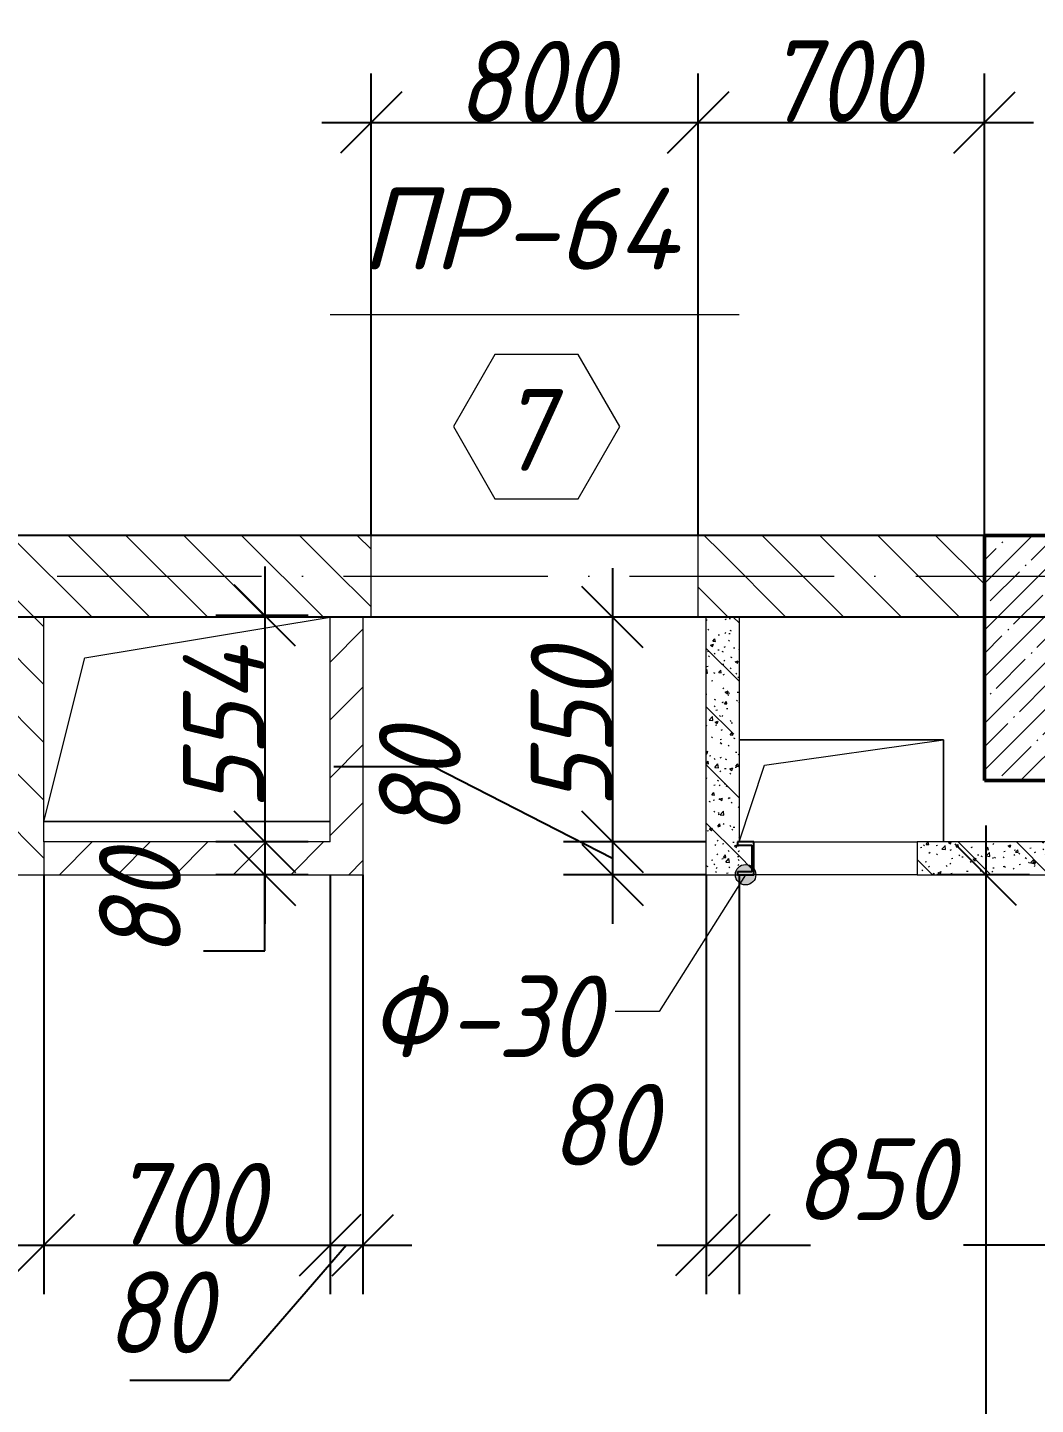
# Model space of a CAD drawing. Header units: millimetres. Extents: x -269418 to 201924, y -5890 to 98643.
# Drawn here: x 9820 to 12285, y 5774 to 9142 of the extents above; entities that cross this region are included whole.
import ezdxf

# ---------------------------------------------------------------- set-up
doc = ezdxf.new("R2010")
doc.units = ezdxf.units.MM
doc.linetypes.add('50_200_ШТРИХ_1Т_ш5_п1_п1_', pattern=[700, 500, -100, 0, -100])
for name, color, linetype, lineweight in [('A-ANNO-DIMS', 7, 'Continuous', 9), ('A-FLOR', 7, 'Continuous', 9), ('A-GENM', 7, 'Continuous', 9), ('A-GENM-1', 7, 'Continuous', 25), ('A-GENM-IDEN', 7, 'Continuous', 9), ('A-GLAZ-IDEN', 7, 'Continuous', 9), ('I-WALL', 7, 'Continuous', 5), ('S-COLS', 7, 'Continuous', 9), ('S-COLS-1', 7, 'Continuous', 5), ('S-COLS-2', 7, 'Continuous', 50), ('Оси-1', 7, '50_200_ШТРИХ_1Т_ш5_п1_п1_', 9)]:
    doc.layers.add(name, color=color, linetype=linetype, lineweight=lineweight)
for name, color, linetype, lineweight, true_color in [('A-WALL-4', 7, 'Continuous', 5, 0x008000), ('A-WALL-9', 7, 'Continuous', 5, 0x0070df), ('A-WALL-FNSH-2', 7, 'Continuous', 13, 0xce0000), ('A-WALL-FNSH-3', 7, 'Continuous', 13, 0x008000), ('A-WALL-FNSH-4', 7, 'Continuous', 13, 0x0070df), ('A-WALL-PATT-1', 7, 'Continuous', 5, 0xce0000), ('A-WALL-PATT-3', 7, 'Continuous', 5, 0x008000), ('A-WALL-PATT-4', 7, 'Continuous', 5, 0x0070df)]:
    doc.layers.add(name, color=color, linetype=linetype, lineweight=lineweight, true_color=true_color)
doc.styles.add('ISOCPEUR_I_2', font='isocpeui.ttf', dxfattribs={"width": 0.9, "height": 200})
doc.styles.add('ISOCPEUR_I_4', font='isocpeui.ttf', dxfattribs={"height": 200})
doc.dimstyles.new('ISO-2_0_0_9К_СРЕДНИЙ', dxfattribs={"dimscale": 304.8, "dimtxt": 199.196235, "dimasz": 0.492126, "dimexe": 0.393701, "dimexo": 0, "dimgap": 0, "dimtad": 1, "dimdec": 0, "dimzin": 0, "dimdsep": 46, "dimtxsty": 'ISOCPEUR_I_2', "dimblk1": 'OBLIQUE', "dimblk2": 'OBLIQUE', "dimsah": 1, "dimcen": 0.09, "dimdle": 0.393701, "dimazin": 0, "dimtfac": 1, "dimtdec": 4, "dimtix": 1, "dimtmove": 2, "dimatfit": 3, "dimfxl": 1, "dimtvp": 1, "dimtolj": 1, "dimtzin": 0, "dimarcsym": 2})
doc.dimstyles.new('ISO-2_0_0_9К_СРЕДНИЙ_1', dxfattribs={"dimscale": 304.8, "dimtxt": 199.196235, "dimasz": 0.492126, "dimexe": 0.393701, "dimexo": 0, "dimgap": 0, "dimtad": 1, "dimdec": 0, "dimzin": 0, "dimdsep": 46, "dimtxsty": 'ISOCPEUR_I_2', "dimblk1": 'OBLIQUE', "dimblk2": 'OBLIQUE', "dimsah": 1, "dimcen": 0.09, "dimdle": 0.393701, "dimazin": 0, "dimtfac": 1, "dimtdec": 4, "dimtix": 1, "dimtmove": 1, "dimatfit": 3, "dimfxl": 1, "dimtvp": 1, "dimtolj": 1, "dimtzin": 0, "dimarcsym": 2})
doc.dimstyles.new('ISO-2_0_0_9К_СРЕДНИЙ_2', dxfattribs={"dimscale": 304.8, "dimtxt": 199.196235, "dimasz": 0.492126, "dimexe": 0.393701, "dimexo": 0, "dimgap": 0, "dimtad": 1, "dimdec": 0, "dimzin": 0, "dimdsep": 46, "dimtxsty": 'ISOCPEUR_I_2', "dimblk1": 'OBLIQUE', "dimblk2": 'OBLIQUE', "dimsah": 1, "dimcen": 0.09, "dimdle": 0.393701, "dimazin": 0, "dimtfac": 1, "dimtdec": 4, "dimtix": 1, "dimtmove": 0, "dimatfit": 3, "dimfxl": 1, "dimtvp": 1, "dimtolj": 1, "dimtzin": 0, "dimarcsym": 2})
pattern_1 = [(135, (0, 0), (-70.7107, -70.7107), [])]
pattern_2 = [(45, (0, 0), (-70.7107, 70.7107), [])]
pattern_3 = [(50, (0, 0), (72.87376, -6.37607), [7.62, -83.82]), (355, (0, 0), (-14.097, 76.42244), [6.096, -67.056]), (100.451, (6.07, -0.53), (58.77696, 70.04687), [6.476, -71.236]), (46.184, (0, 20.32), (108.4314, -16.81745), [11.43, -125.73]), (96.636, (9.04, 18.92), (94.961, 98.9709), [9.714, -106.854]), (351.184, (0, 20.32), (94.9623, 98.9702), [9.144, -100.584]), (21, (10.16, 15.24), (60.64565, -40.90654), [7.62, -83.82]), (326, (10.16, 15.24), (24.72083, 73.67493), [6.096, -67.056]), (71.451, (15.214, 11.83), (85.3669, 32.76874), [6.476, -71.236]), (37.5, (0, 0), (1.235525, 33.822432), [3.353, -62.89, 3.353, -64.719, -67.31]), (37.5, (0, 0), (1.235525, 33.822432), [-134.315, 3.353, -63.957]), (7.5, (0, 0), (26.72815, 40.07255), [3.353, -35.458, 3.353, -61.366, -25.654]), (7.5, (0, 0), (26.72815, 40.07255), [-103.53, 3.353, -22.301]), (327.5, (-22.657, 0), (54.23632, -2.292117), [3.353, -22.047, 3.353, -75.895, -105.156]), (327.5, (-22.657, 0), (54.23632, -2.292117), [-104.648, 3.353, -101.803]), (317.5, (-32.817, 0), (59.25158, 10.17014), [3.353, -29.667, 3.353, -49.276, -74.676]), (317.5, (-32.817, 0), (59.25158, 10.17014), [-85.649, 3.353, -71.323])]
pattern_4 = [(135, (0, 0), (-142.5612, -142.5612), []), (135, (142.56, 0), (-142.5612, -142.5612), [252.016, -50.403, 3.353, -47.05])]

# ---------------------------------------------------------------- blocks, each defined once
blk = doc.blocks.new('AR_Отверстие прямоугольное _в плите_ - AR_Отверстие прямоугольное _в плите_-24468892-АР1_1_Кладочный план 3 этажа')
at = {"layer": 'A-GENM'}
for p, q in [((-250, 150), (350, 250)), ((-350, -250), (-250, 150)), ((-350, -250), (350, -250))]:
    blk.add_line(p, q, dxfattribs=at)
blk = doc.blocks.new('AR_Отверстие прямоугольное _в плите_ - AR_Отверстие прямоугольное _в плите_-24438138-АР1_1_Кладочный план 3 этажа')
at = {"layer": 'A-GENM'}
for p, q in [((250, 125), (-250, 125)), ((-187.5, 62.5), (250, 125)), ((250, -125), (250, 125)), ((-250, -125), (-187.5, 62.5))]:
    blk.add_line(p, q, dxfattribs=at)
blk = doc.blocks.new('Колонна_Несущая_Прямоугольное сечение - 600х600-V68-АР1_1_Кладочный план 3 этажа')
at = {"layer": 'S-COLS-1'}
h = blk.add_hatch(dxfattribs=at)
h.set_pattern_fill('FP_52', color=256, style=0, pattern_type=2)
h.set_pattern_definition([(45, (-12460, -7600), (-57.02463, 57.02463), []), (45, (-12402.975, -7600), (-57.02463, 57.02463), [100.806, -20.161, 3.353, -16.808])])
h.paths.add_polyline_path([(-300, -300), (300, -300), (300, 300), (-300, 300)], flags=0)
at = {"layer": 'S-COLS-2'}
for p, q in [((300, 300), (-300, 300)), ((-300, 300), (-300, -300)), ((300, -300), (300, 300)), ((-300, -300), (300, -300))]:
    blk.add_line(p, q, dxfattribs=at)
blk = doc.blocks.new('Фахверк_СКБ_Швеллер - Ф-30_80х3950 h _3 эт__-33058835-АР1_1_Кладочный план 3 этажа')
at = {"layer": 'A-GENM-1'}
for p, q in [((165, 40), (125, 40)), ((125, 40), (125, -40)), ((165, 32.6), (165, 40)), ((129.5, 32.6), (165, 32.6)), ((129.5, -32.6), (129.5, 32.6)), ((165, -32.6), (129.5, -32.6)), ((165, -40), (165, -32.6)), ((125, -40), (165, -40))]:
    blk.add_line(p, q, dxfattribs=at)
blk = doc.blocks.new('AAR_СКБ_Марка_Окна_Перемычка и проем - Марка перемычки и проема-25443834-АР1_1_Кладочный план 3 этажа')
at = {"layer": 'A-GLAZ-IDEN'}
for p, q in [((-5, 0), (5, 0)), ((-0.968, -0.984), (-1.986, -2.747)), ((1.067, -0.984), (-0.968, -0.984)), ((2.085, -2.747), (1.067, -0.984)), ((-1.986, -2.747), (-0.968, -4.509)), ((1.067, -4.509), (2.085, -2.747)), ((-0.968, -4.509), (1.067, -4.509))]:
    blk.add_line(p, q, dxfattribs=at)
blk = doc.blocks.new('_Oblique')
at = {"color": 0, "linetype": 'ByBlock', "lineweight": -2}
blk.add_line((-0.5, -0.5), (0.5, 0.5), dxfattribs=at)
blk = doc.blocks.new('DIMBLOCK168-АР1_1_Кладочный план 3 этажа')
at = {"layer": 'A-ANNO-DIMS', "color": 0, "lineweight": -2, "transparency": 16777216}
for p, q in [((10400.2, 7824), (10400.2, 7030)), ((10506.2, 7704), (10280.2, 7704)), ((10506.2, 7150), (10280.2, 7150))]:
    blk.add_line(p, q, dxfattribs=at)
at = {"layer": 'Defpoints', "color": 0, "transparency": 16777216}
for p in [(10506.2, 7704), (10400.2, 7150), (10506.2, 7150)]:
    blk.add_point(p, dxfattribs=at)
at = {"layer": 'A-ANNO-DIMS', "color": 0, "lineweight": -2, "transparency": 16777216, "xscale": 150, "yscale": 150, "zscale": 150}
for p, rotation in [((10400.2, 7704), 90), ((10400.2, 7150), 270)]:
    blk.add_blockref('_Oblique', p, dxfattribs=dict(at, rotation=rotation))
at = {"layer": 'A-ANNO-DIMS', "color": 0, "transparency": 16777216, "insert": (10300.2, 7427), "char_height": 200, "width": 473.474, "attachment_point": 5, "rotation": 90, "style": 'ISOCPEUR_I_2'}
blk.add_mtext('\\A1;554', dxfattribs=at)
blk = doc.blocks.new('DIMBLOCK169-АР1_1_Кладочный план 3 этажа')
at = {"layer": 'A-ANNO-DIMS', "color": 0, "lineweight": -2, "transparency": 16777216}
for p, q in [((10400.2, 7270), (10400.2, 6950)), ((10506.2, 7150), (10280.2, 7150)), ((10506.2, 7070), (10280.2, 7070)), ((10400.2, 6884), (10400.2, 7070)), ((10250.2, 6884), (10400.2, 6884))]:
    blk.add_line(p, q, dxfattribs=at)
at = {"layer": 'Defpoints', "color": 0, "transparency": 16777216}
for p in [(10506.2, 7150), (10400.2, 7070), (10506.2, 7070)]:
    blk.add_point(p, dxfattribs=at)
at = {"layer": 'A-ANNO-DIMS', "color": 0, "lineweight": -2, "transparency": 16777216, "xscale": 150, "yscale": 150, "zscale": 150}
for p, rotation in [((10400.2, 7150), 90), ((10400.2, 7070), 270)]:
    blk.add_blockref('_Oblique', p, dxfattribs=dict(at, rotation=rotation))
at = {"layer": 'A-ANNO-DIMS', "color": 0, "transparency": 16777216, "insert": (9994.9, 6865.6), "char_height": 200, "width": 303.391, "attachment_point": 1, "rotation": 90, "line_spacing_factor": 1.149209, "style": 'ISOCPEUR_I_2'}
blk.add_mtext('\\A1;80', dxfattribs=at)
blk = doc.blocks.new('DIMBLOCK170-АР1_1_Кладочный план 3 этажа')
at = {"layer": 'A-ANNO-DIMS', "color": 0, "lineweight": -2, "transparency": 16777216}
for p, q in [((8942.9, 8270.4), (9092.9, 8270.4)), ((9092.9, 8270.4), (9092.9, 7900)), ((9092.9, 8020), (9092.9, 7580)), ((12760, 7900), (8972.9, 7900)), ((12760, 7700), (8972.9, 7700))]:
    blk.add_line(p, q, dxfattribs=at)
at = {"layer": 'Defpoints', "color": 0, "transparency": 16777216}
for p in [(12760, 7900), (9092.9, 7700), (12760, 7700)]:
    blk.add_point(p, dxfattribs=at)
at = {"layer": 'A-ANNO-DIMS', "color": 0, "lineweight": -2, "transparency": 16777216, "xscale": 150, "yscale": 150, "zscale": 150}
for p, rotation in [((9092.9, 7900), 90), ((9092.9, 7700), 270)]:
    blk.add_blockref('_Oblique', p, dxfattribs=dict(at, rotation=rotation))
at = {"layer": 'A-ANNO-DIMS', "color": 0, "transparency": 16777216, "insert": (8618.4, 8176.2), "char_height": 200, "width": 455.087, "attachment_point": 1, "rotation": 90, "line_spacing_factor": 1.149209, "style": 'ISOCPEUR_I_2'}
blk.add_mtext('\\A1;200', dxfattribs=at)
blk = doc.blocks.new('DIMBLOCK171-АР1_1_Кладочный план 3 этажа')
at = {"layer": 'A-ANNO-DIMS', "color": 0, "lineweight": -2, "transparency": 16777216}
for p, q in [((9092.9, 7700), (9092.9, 7850)), ((12760, 7700), (8972.9, 7700)), ((9092.9, 7700), (9092.9, 7270)), ((8995.9, 7270), (9212.9, 7270)), ((9092.9, 7270), (9092.9, 7120))]:
    blk.add_line(p, q, dxfattribs=at)
at = {"layer": 'Defpoints', "color": 0, "transparency": 16777216}
for p in [(12760, 7700), (8995.9, 7270), (9092.9, 7270)]:
    blk.add_point(p, dxfattribs=at)
at = {"layer": 'A-ANNO-DIMS', "color": 0, "lineweight": -2, "transparency": 16777216, "xscale": 150, "yscale": 150, "zscale": 150}
for p, rotation in [((9092.9, 7700), 270), ((9092.9, 7270), 90)]:
    blk.add_blockref('_Oblique', p, dxfattribs=dict(at, rotation=rotation))
at = {"layer": 'A-ANNO-DIMS', "color": 0, "transparency": 16777216, "insert": (8831.6, 7272.7), "char_height": 200, "width": 473.474, "attachment_point": 1, "rotation": 90, "line_spacing_factor": 1.149209, "style": 'ISOCPEUR_I_2'}
blk.add_mtext('\\A1;430', dxfattribs=at)
blk = doc.blocks.new('DIMBLOCK173-АР1_1_Кладочный план 3 этажа')
at = {"layer": 'A-ANNO-DIMS', "color": 0, "lineweight": -2, "transparency": 16777216}
for p, q in [((10660, 7903), (10660, 9029.4)), ((11460, 7903), (11460, 9029.4)), ((10540, 8909.4), (11580, 8909.4))]:
    blk.add_line(p, q, dxfattribs=at)
at = {"layer": 'Defpoints', "color": 0, "transparency": 16777216}
for p in [(11460, 8909.4), (10660, 7903), (11460, 7903)]:
    blk.add_point(p, dxfattribs=at)
at = {"layer": 'A-ANNO-DIMS', "color": 0, "lineweight": -2, "transparency": 16777216, "xscale": 150, "yscale": 150, "zscale": 150, "rotation": 180}
blk.add_blockref('_Oblique', (10660, 8909.4), dxfattribs=at)
at = {"layer": 'A-ANNO-DIMS', "color": 0, "lineweight": -2, "transparency": 16777216, "xscale": 150, "yscale": 150, "zscale": 150}
blk.add_blockref('_Oblique', (11460, 8909.4), dxfattribs=at)
at = {"layer": 'A-ANNO-DIMS', "color": 0, "transparency": 16777216, "insert": (11060, 9009.4), "char_height": 200, "width": 455.087, "attachment_point": 5, "style": 'ISOCPEUR_I_2'}
blk.add_mtext('\\A1;800', dxfattribs=at)
blk = doc.blocks.new('DIMBLOCK174-АР1_1_Кладочный план 3 этажа')
at = {"layer": 'A-ANNO-DIMS', "color": 0, "lineweight": -2, "transparency": 16777216}
for p, q in [((11460, 7903), (11460, 9029.4)), ((12160, 7900), (12160, 9029.4)), ((11340, 8909.4), (12280, 8909.4))]:
    blk.add_line(p, q, dxfattribs=at)
at = {"layer": 'Defpoints', "color": 0, "transparency": 16777216}
for p in [(12160, 8909.4), (11460, 7903), (12160, 7900)]:
    blk.add_point(p, dxfattribs=at)
at = {"layer": 'A-ANNO-DIMS', "color": 0, "lineweight": -2, "transparency": 16777216, "xscale": 150, "yscale": 150, "zscale": 150, "rotation": 180}
blk.add_blockref('_Oblique', (11460, 8909.4), dxfattribs=at)
at = {"layer": 'A-ANNO-DIMS', "color": 0, "lineweight": -2, "transparency": 16777216, "xscale": 150, "yscale": 150, "zscale": 150}
blk.add_blockref('_Oblique', (12160, 8909.4), dxfattribs=at)
at = {"layer": 'A-ANNO-DIMS', "color": 0, "transparency": 16777216, "insert": (11810, 9010.7), "char_height": 200, "width": 455.087, "attachment_point": 5, "style": 'ISOCPEUR_I_2'}
blk.add_mtext('\\A1;700', dxfattribs=at)
blk = doc.blocks.new('DIMBLOCK200-АР1_1_Кладочный план 3 этажа')
at = {"layer": 'A-ANNO-DIMS', "color": 0, "lineweight": -2, "transparency": 16777216}
for p, q in [((11250.6, 7820), (11250.6, 7030)), ((11356.7, 7700), (11130.6, 7700)), ((11478.9, 7150), (11130.6, 7150))]:
    blk.add_line(p, q, dxfattribs=at)
at = {"layer": 'Defpoints', "color": 0, "transparency": 16777216}
for p in [(11356.7, 7700), (11250.6, 7150), (11478.9, 7150)]:
    blk.add_point(p, dxfattribs=at)
at = {"layer": 'A-ANNO-DIMS', "color": 0, "lineweight": -2, "transparency": 16777216, "xscale": 150, "yscale": 150, "zscale": 150}
for p, rotation in [((11250.6, 7700), 90), ((11250.6, 7150), 270)]:
    blk.add_blockref('_Oblique', p, dxfattribs=dict(at, rotation=rotation))
at = {"layer": 'A-ANNO-DIMS', "color": 0, "transparency": 16777216, "insert": (11150.6, 7425), "char_height": 200, "width": 455.087, "attachment_point": 5, "rotation": 90, "style": 'ISOCPEUR_I_2'}
blk.add_mtext('\\A1;550', dxfattribs=at)
blk = doc.blocks.new('DIMBLOCK201-АР1_1_Кладочный план 3 этажа')
at = {"layer": 'A-ANNO-DIMS', "color": 0, "lineweight": -2, "transparency": 16777216}
for p, q in [((10812.7, 7333.6), (10568.9, 7333.6)), ((11250.6, 7110), (10812.7, 7333.6)), ((11250.6, 7270), (11250.6, 6950)), ((11478.9, 7150), (11130.6, 7150)), ((11480, 7070), (11130.6, 7070))]:
    blk.add_line(p, q, dxfattribs=at)
at = {"layer": 'Defpoints', "color": 0, "transparency": 16777216}
for p in [(11478.9, 7150), (11250.6, 7070), (11480, 7070)]:
    blk.add_point(p, dxfattribs=at)
at = {"layer": 'A-ANNO-DIMS', "color": 0, "lineweight": -2, "transparency": 16777216, "xscale": 150, "yscale": 150, "zscale": 150}
for p, rotation in [((11250.6, 7150), 90), ((11250.6, 7070), 270)]:
    blk.add_blockref('_Oblique', p, dxfattribs=dict(at, rotation=rotation))
at = {"layer": 'A-ANNO-DIMS', "color": 0, "transparency": 16777216, "insert": (10679.4, 7163.5), "char_height": 200, "width": 303.391, "attachment_point": 1, "rotation": 90, "line_spacing_factor": 1.149209, "style": 'ISOCPEUR_I_2'}
blk.add_mtext('\\A1;80', dxfattribs=at)
blk = doc.blocks.new('DIMBLOCK283-АР1_1_Кладочный план 3 этажа')
at = {"layer": 'A-ANNO-DIMS', "color": 0, "lineweight": -2, "transparency": 16777216}
for p, q in [((12164, 7190), (12164, 3665)), ((12270.1, 7070), (12044, 7070)), ((12404, 3785), (12044, 3785))]:
    blk.add_line(p, q, dxfattribs=at)
at = {"layer": 'Defpoints', "color": 0, "transparency": 16777216}
for p in [(12270.1, 7070), (12164, 3785), (12404, 3785)]:
    blk.add_point(p, dxfattribs=at)
at = {"layer": 'A-ANNO-DIMS', "color": 0, "lineweight": -2, "transparency": 16777216, "xscale": 150, "yscale": 150, "zscale": 150}
for p, rotation in [((12164, 7070), 90), ((12164, 3785), 270)]:
    blk.add_blockref('_Oblique', p, dxfattribs=dict(at, rotation=rotation))
at = {"layer": 'A-ANNO-DIMS', "color": 0, "transparency": 16777216, "insert": (12064, 5427.5), "char_height": 200, "width": 606.782, "attachment_point": 5, "rotation": 90, "style": 'ISOCPEUR_I_2'}
blk.add_mtext('\\A1;3285', dxfattribs=at)
blk = doc.blocks.new('DIMBLOCK353-АР1_1_Кладочный план 3 этажа')
at = {"layer": 'A-ANNO-DIMS', "color": 0, "lineweight": -2, "transparency": 16777216}
for p, q in [((9660, 7067), (9660, 6043.9)), ((9860, 7070), (9860, 6043.9)), ((9760, 6163.9), (9450.9, 5833)), ((9540, 6163.9), (9980, 6163.9)), ((9450.9, 5833), (9068.5, 5833))]:
    blk.add_line(p, q, dxfattribs=at)
at = {"layer": 'Defpoints', "color": 0, "transparency": 16777216}
for p in [(9660, 7067), (9860, 7070), (9860, 6163.9)]:
    blk.add_point(p, dxfattribs=at)
at = {"layer": 'A-ANNO-DIMS', "color": 0, "lineweight": -2, "transparency": 16777216, "xscale": 150, "yscale": 150, "zscale": 150, "rotation": 180}
blk.add_blockref('_Oblique', (9660, 6163.9), dxfattribs=at)
at = {"layer": 'A-ANNO-DIMS', "color": 0, "lineweight": -2, "transparency": 16777216, "xscale": 150, "yscale": 150, "zscale": 150}
blk.add_blockref('_Oblique', (9860, 6163.9), dxfattribs=at)
at = {"layer": 'A-ANNO-DIMS', "color": 0, "transparency": 16777216, "insert": (8995.8, 6099.7), "char_height": 200, "width": 455.087, "attachment_point": 1, "line_spacing_factor": 1.149209, "style": 'ISOCPEUR_I_2'}
blk.add_mtext('\\A1;200', dxfattribs=at)
blk = doc.blocks.new('DIMBLOCK354-АР1_1_Кладочный план 3 этажа')
at = {"layer": 'A-ANNO-DIMS', "color": 0, "lineweight": -2, "transparency": 16777216}
for p, q in [((9860, 7070), (9860, 6043.9)), ((10560, 7068.9), (10560, 6043.9)), ((9740, 6163.9), (10680, 6163.9))]:
    blk.add_line(p, q, dxfattribs=at)
at = {"layer": 'Defpoints', "color": 0, "transparency": 16777216}
for p in [(9860, 7070), (10560, 7068.9), (10560, 6163.9)]:
    blk.add_point(p, dxfattribs=at)
at = {"layer": 'A-ANNO-DIMS', "color": 0, "lineweight": -2, "transparency": 16777216, "xscale": 150, "yscale": 150, "zscale": 150, "rotation": 180}
blk.add_blockref('_Oblique', (9860, 6163.9), dxfattribs=at)
at = {"layer": 'A-ANNO-DIMS', "color": 0, "lineweight": -2, "transparency": 16777216, "xscale": 150, "yscale": 150, "zscale": 150}
blk.add_blockref('_Oblique', (10560, 6163.9), dxfattribs=at)
at = {"layer": 'A-ANNO-DIMS', "color": 0, "transparency": 16777216, "insert": (10210, 6265.1), "char_height": 200, "width": 455.087, "attachment_point": 5, "style": 'ISOCPEUR_I_2'}
blk.add_mtext('\\A1;700', dxfattribs=at)
blk = doc.blocks.new('DIMBLOCK355-АР1_1_Кладочный план 3 этажа')
at = {"layer": 'A-ANNO-DIMS', "color": 0, "lineweight": -2, "transparency": 16777216}
for p, q in [((10560, 7068.9), (10560, 6043.9)), ((10640, 7070), (10640, 6043.9)), ((10600, 6163.9), (10313.8, 5833)), ((10440, 6163.9), (10760, 6163.9)), ((10313.8, 5833), (10069.9, 5833))]:
    blk.add_line(p, q, dxfattribs=at)
at = {"layer": 'Defpoints', "color": 0, "transparency": 16777216}
for p in [(10560, 7068.9), (10640, 7070), (10640, 6163.9)]:
    blk.add_point(p, dxfattribs=at)
at = {"layer": 'A-ANNO-DIMS', "color": 0, "lineweight": -2, "transparency": 16777216, "xscale": 150, "yscale": 150, "zscale": 150, "rotation": 180}
blk.add_blockref('_Oblique', (10560, 6163.9), dxfattribs=at)
at = {"layer": 'A-ANNO-DIMS', "color": 0, "lineweight": -2, "transparency": 16777216, "xscale": 150, "yscale": 150, "zscale": 150}
blk.add_blockref('_Oblique', (10640, 6163.9), dxfattribs=at)
at = {"layer": 'A-ANNO-DIMS', "color": 0, "transparency": 16777216, "insert": (10010.4, 6099.7), "char_height": 200, "width": 303.391, "attachment_point": 1, "line_spacing_factor": 1.149209, "style": 'ISOCPEUR_I_2'}
blk.add_mtext('\\A1;80', dxfattribs=at)
blk = doc.blocks.new('DIMBLOCK356-АР1_1_Кладочный план 3 этажа')
at = {"layer": 'A-ANNO-DIMS', "color": 0, "lineweight": -2, "transparency": 16777216}
for p, q in [((11480, 7070), (11480, 6043.9)), ((11560, 7067), (11560, 6043.9)), ((11360, 6163.9), (11680, 6163.9))]:
    blk.add_line(p, q, dxfattribs=at)
at = {"layer": 'Defpoints', "color": 0, "transparency": 16777216}
for p in [(11480, 7070), (11560, 7067), (11560, 6163.9)]:
    blk.add_point(p, dxfattribs=at)
at = {"layer": 'A-ANNO-DIMS', "color": 0, "lineweight": -2, "transparency": 16777216, "xscale": 150, "yscale": 150, "zscale": 150, "rotation": 180}
blk.add_blockref('_Oblique', (11480, 6163.9), dxfattribs=at)
at = {"layer": 'A-ANNO-DIMS', "color": 0, "lineweight": -2, "transparency": 16777216, "xscale": 150, "yscale": 150, "zscale": 150}
blk.add_blockref('_Oblique', (11560, 6163.9), dxfattribs=at)
at = {"layer": 'A-ANNO-DIMS', "color": 0, "transparency": 16777216, "insert": (11098.4, 6558.5), "char_height": 200, "width": 303.391, "attachment_point": 1, "line_spacing_factor": 1.149209, "style": 'ISOCPEUR_I_2'}
blk.add_mtext('\\A1;80', dxfattribs=at)
blk = doc.blocks.new('DIMBLOCK357-АР1_1_Кладочный план 3 этажа')
at = {"layer": 'A-ANNO-DIMS', "color": 0, "lineweight": -2, "transparency": 16777216}
for p, q in [((11560, 7067), (11560, 6043.9)), ((12410, 6269.9), (12410, 6043.9)), ((11440, 6163.9), (11734.8, 6163.9)), ((12530, 6163.9), (12109.1, 6163.9))]:
    blk.add_line(p, q, dxfattribs=at)
at = {"layer": 'Defpoints', "color": 0, "transparency": 16777216}
for p in [(11560, 7067), (12410, 6269.9), (12410, 6163.9)]:
    blk.add_point(p, dxfattribs=at)
at = {"layer": 'A-ANNO-DIMS', "color": 0, "lineweight": -2, "transparency": 16777216, "xscale": 150, "yscale": 150, "zscale": 150, "rotation": 180}
blk.add_blockref('_Oblique', (11560, 6163.9), dxfattribs=at)
at = {"layer": 'A-ANNO-DIMS', "color": 0, "lineweight": -2, "transparency": 16777216, "xscale": 150, "yscale": 150, "zscale": 150}
blk.add_blockref('_Oblique', (12410, 6163.9), dxfattribs=at)
at = {"layer": 'A-ANNO-DIMS', "color": 0, "transparency": 16777216, "insert": (11694.4, 6425.2), "char_height": 200, "width": 455.087, "attachment_point": 1, "line_spacing_factor": 1.149209, "style": 'ISOCPEUR_I_2'}
blk.add_mtext('\\A1;850', dxfattribs=at)

msp = doc.modelspace()

# ---------------------------------------------------------------- hatches: boundary and pattern name
at = {"layer": 'A-GENM-IDEN'}
h = msp.add_hatch(color=256, dxfattribs=at)
edge = h.paths.add_edge_path(flags=0)
edge.add_arc((11576.1, 7070), 25, 0, 360)
at = {"layer": 'A-WALL-PATT-1'}
h = msp.add_hatch(dxfattribs=at)
h.set_pattern_fill('FP_1', color=256, style=0, pattern_type=2)
h.set_pattern_definition(pattern_1)
h.paths.add_polyline_path([(9769.5, 7700), (10560, 7700), (10560, 7900), (8760, 7900), (8760, 7700), (9660, 7700)], flags=0)
h.paths.add_polyline_path([(11560, 7700), (12160, 7700), (12160, 7900), (11515.4, 7900), (11515.4, 7700)], flags=0)
h.paths.add_polyline_path([(8260, 7700), (8360, 7700), (8360, 7900), (8260, 7900)], flags=0)
h = msp.add_hatch(dxfattribs=at)
h.set_pattern_fill('FP_1', color=256, style=0, pattern_type=2)
h.set_pattern_definition(pattern_1)
h.paths.add_polyline_path([(11515.4, 7700), (11515.4, 7900), (11460, 7900), (11460, 7700)], flags=0)
h.paths.add_polyline_path([(10660, 7700), (10660, 7900), (10560, 7900), (10560, 7700)], flags=0)
h = msp.add_hatch(dxfattribs=at)
h.set_pattern_fill('FP_1', color=256, style=0, pattern_type=2)
h.set_pattern_definition(pattern_1)
h.paths.add_polyline_path([(9660, 7070), (9860, 7070), (9860, 7700), (9660, 7700), (9660, 7270)], flags=0)
at = {"layer": 'A-WALL-PATT-3'}
h = msp.add_hatch(dxfattribs=at)
h.set_pattern_fill('FP_5', color=256, style=0, pattern_type=2)
h.set_pattern_definition(pattern_2)
h.paths.add_polyline_path([(10560, 7150), (10640, 7150), (10640, 7700), (10560, 7700)], flags=0)
h = msp.add_hatch(dxfattribs=at)
h.set_pattern_fill('FP_5', color=256, style=0, pattern_type=2)
h.set_pattern_definition(pattern_2)
h.paths.add_polyline_path([(10640, 7070), (10640, 7150), (9860, 7150), (9860, 7070)], flags=0)
at = {"layer": 'A-WALL-PATT-4'}
h = msp.add_hatch(dxfattribs=at)
h.set_pattern_fill('FP_6', color=256, style=0, pattern_type=2)
h.set_pattern_definition(pattern_3)
h.paths.add_polyline_path([(11556.1, 7070), (11556.1, 7077.4), (11560, 7077.4), (11560, 7142.6), (11556.1, 7142.6), (11556.1, 7150), (11560, 7150), (11560, 7700), (11480, 7700), (11480, 7070)], flags=0)
h = msp.add_hatch(dxfattribs=at)
h.set_pattern_fill('FP_7', color=256, style=0, pattern_type=2)
h.set_pattern_definition(pattern_4)
h.paths.add_polyline_path([(11556.1, 7070), (11556.1, 7077.4), (11560, 7077.4), (11560, 7142.6), (11556.1, 7142.6), (11556.1, 7150), (11560, 7150), (11560, 7700), (11480, 7700), (11480, 7070)], flags=0)
h = msp.add_hatch(dxfattribs=at)
h.set_pattern_fill('FP_6', color=256, style=0, pattern_type=2)
h.set_pattern_definition(pattern_3)
h.paths.add_polyline_path([(11996.1, 7070), (12410, 7070), (12410, 7150), (11996.1, 7150)], flags=0)
h.paths.add_polyline_path([(11560, 7077.4), (11591.6, 7077.4), (11591.6, 7142.6), (11560, 7142.6), (11560, 7090.6)], flags=0)
h = msp.add_hatch(dxfattribs=at)
h.set_pattern_fill('FP_7', color=256, style=0, pattern_type=2)
h.set_pattern_definition(pattern_4)
h.paths.add_polyline_path([(11996.1, 7070), (12410, 7070), (12410, 7150), (11996.1, 7150)], flags=0)
h.paths.add_polyline_path([(11560, 7077.4), (11591.6, 7077.4), (11591.6, 7142.6), (11560, 7142.6), (11560, 7090.6)], flags=0)

# ---------------------------------------------------------------- linework, layer by layer
at = {"layer": 'A-FLOR'}
for p, q in [((11560, 7400), (12060, 7400)), ((12060, 7400), (12060, 7150)), ((10560, 7200), (9860, 7200))]:
    msp.add_line(p, q, dxfattribs=at)
at = {"layer": 'A-GENM-IDEN'}
for p, q in [((11576.1, 7070), (11364.7, 6735.8)), ((11364.7, 6735.8), (11257, 6735.8))]:
    msp.add_line(p, q, dxfattribs=at)
msp.add_circle((11576.1, 7070), 25, dxfattribs=at)
at = {"layer": 'A-WALL-4'}
msp.add_line((9860, 7150), (9860, 7070), dxfattribs=at)
at = {"layer": 'A-WALL-9'}
msp.add_line((11560, 7700), (11515.4, 7700), dxfattribs=at)
at = {"layer": 'A-WALL-FNSH-2'}
for p, q in [((8760, 7900), (10660, 7900)), ((10660, 7700), (10660, 7900)), ((11460, 7700), (11460, 7900)), ((12160, 7900), (11460, 7900)), ((9860, 7150), (9860, 7700)), ((9860, 7700), (10660, 7700)), ((11460, 7700), (11515.4, 7700)), ((12160, 7700), (11560, 7700)), ((7030, 7070), (10640, 7070))]:
    msp.add_line(p, q, dxfattribs=at)
at = {"layer": 'A-WALL-FNSH-3'}
for p, q in [((10560, 7150), (10560, 7700)), ((10640, 7700), (10640, 7070)), ((10560, 7150), (9860, 7150))]:
    msp.add_line(p, q, dxfattribs=at)
at = {"layer": 'A-WALL-FNSH-4'}
for p, q in [((11480, 7070), (11480, 7700)), ((11560, 7700), (11560, 7150)), ((12410, 7150), (11996.1, 7150)), ((11996.1, 7150), (11996.1, 7070)), ((11480, 7070), (11556.1, 7070)), ((11996.1, 7070), (12410, 7070))]:
    msp.add_line(p, q, dxfattribs=at)
at = {"layer": 'I-WALL'}
for p, q in [((10660, 7900), (10685, 7900)), ((11435, 7900), (11460, 7900)), ((11460, 7700), (10660, 7700)), ((11596.1, 7150), (11996.1, 7150)), ((11996.1, 7070), (11596.1, 7070))]:
    msp.add_line(p, q, dxfattribs=at)
at = {"layer": 'Оси-1'}
msp.add_line((-6210, 7800), (125951.6, 7800), dxfattribs=at)

# ---------------------------------------------------------------- block references
at = {"layer": 'A-GENM'}
for name, p in [('AR_Отверстие прямоугольное _в плите_ - AR_Отверстие прямоугольное _в плите_-24468892-АР1_1_Кладочный план 3 этажа', (10210, 7450)), ('AR_Отверстие прямоугольное _в плите_ - AR_Отверстие прямоугольное _в плите_-24438138-АР1_1_Кладочный план 3 этажа', (11810, 7275))]:
    msp.add_blockref(name, p, dxfattribs=at)
at = {"layer": 'A-GENM-1', "rotation": 180}
msp.add_blockref('Фахверк_СКБ_Швеллер - Ф-30_80х3950 h _3 эт__-33058835-АР1_1_Кладочный план 3 этажа', (11721.1, 7110), dxfattribs=at)
at = {"layer": 'A-GLAZ-IDEN', "xscale": 99.99999999999993, "yscale": 99.99999999999993, "zscale": 99.99999999999993}
msp.add_blockref('AAR_СКБ_Марка_Окна_Перемычка и проем - Марка перемычки и проема-25443834-АР1_1_Кладочный план 3 этажа', (11060, 8440.5), dxfattribs=at)
at = {"layer": 'S-COLS'}
msp.add_blockref('Колонна_Несущая_Прямоугольное сечение - 600х600-V68-АР1_1_Кладочный план 3 этажа', (12460, 7600), dxfattribs=at)

# ---------------------------------------------------------------- texts
at = {"layer": 'A-GENM-IDEN', "char_height": 200, "attachment_point": 1}
for s, insert, width, style in [('ПР', (10634.2, 8749.8), 416.877, 'ISOCPEUR_I_4'), ('-64', (10978.2, 8749.8), 561.181, 'ISOCPEUR_I_4'), ('\\fISOCPEUR|b0|i1|c204|p34|;\\W.9;Ф', (10655.6, 6823.5), 230.886, 'ISOCPEUR_I_2'), ('-30', (10846.1, 6823.5), 476.202, 'ISOCPEUR_I_2')]:
    msp.add_mtext(s, dxfattribs=dict(at, insert=insert, width=width, style=style))
at = {"layer": 'A-GLAZ-IDEN', "insert": (10973.8, 8257.8), "char_height": 200, "width": 158.734, "attachment_point": 1, "style": 'ISOCPEUR_I_2'}
msp.add_mtext('\\fISOCPEUR|b0|i1|c204|p34|;\\W.9;7', dxfattribs=at)

# ---------------------------------------------------------------- dimensions: what is measured, and where the dimension line sits
at = {"layer": 'A-ANNO-DIMS'}
for base, p1, p2, override, picture, middle in [((11460, 8909.4), (10660, 7903), (11460, 7903), {"dimpost": '<>', "dimfxl": 800}, 'DIMBLOCK173-АР1_1_Кладочный план 3 этажа', (11060, 9009.4)), ((12160, 8909.4), (11460, 7903), (12160, 7900), {"dimpost": '<>', "dimfxl": 700.006636}, 'DIMBLOCK174-АР1_1_Кладочный план 3 этажа', (11810, 9010.7)), ((10560, 6163.9), (9860, 7070), (10560, 7068.9), {"dimpost": '<>', "dimfxl": 700.000888}, 'DIMBLOCK354-АР1_1_Кладочный план 3 этажа', (10210, 6265.1))]:
    dim = msp.add_linear_dim(base=base, p1=p1, p2=p2, dimstyle='ISO-2_0_0_9К_СРЕДНИЙ_2', override=override, dxfattribs=at)
    dim.commit()
    dim.dimension.update_dxf_attribs({"geometry": picture, "text_midpoint": middle})
for base, p1, p2, dimstyle, override, picture, middle in [((9092.9, 7700), (12760, 7900), (12760, 7700), 'ISO-2_0_0_9К_СРЕДНИЙ_1', {"dimpost": '<>', "dimfxl": 200}, 'DIMBLOCK170-АР1_1_Кладочный план 3 этажа', (8965, 8270.4)), ((9092.9, 7270), (12760, 7700), (8995.9, 7270), 'ISO-2_0_0_9К_СРЕДНИЙ', {"dimpost": '<>', "dimfxl": 3788.551796}, 'DIMBLOCK171-АР1_1_Кладочный план 3 этажа', (8965, 7509.4)), ((11250.6, 7070), (11478.9, 7150), (11480, 7070), 'ISO-2_0_0_9К_СРЕДНИЙ_1', {"dimpost": '<>', "dimfxl": 80.007602}, 'DIMBLOCK201-АР1_1_Кладочный план 3 этажа', (10812.7, 7333.6)), ((10400.2, 7070), (10506.2, 7150), (10506.2, 7070), 'ISO-2_0_0_9К_СРЕДНИЙ_1', {"dimpost": '<>', "dimfxl": 80}, 'DIMBLOCK169-АР1_1_Кладочный план 3 этажа', (10272.2, 6884))]:
    dim = msp.add_linear_dim(base=base, p1=p1, p2=p2, angle=90, dimstyle=dimstyle, override=override, dxfattribs=at)
    dim.commit()
    dim.dimension.update_dxf_attribs({"geometry": picture, "text_midpoint": middle, "dimtype": 160, "text_rotation": 90})
for base, p1, p2, override, picture, middle in [((10400.2, 7150), (10506.2, 7704), (10506.2, 7150), {"dimpost": '<>', "dimfxl": 554}, 'DIMBLOCK168-АР1_1_Кладочный план 3 этажа', (10300.2, 7427)), ((11250.6, 7150), (11356.7, 7700), (11478.9, 7150), {"dimpost": '<>', "dimfxl": 563.416026}, 'DIMBLOCK200-АР1_1_Кладочный план 3 этажа', (11150.6, 7425)), ((12164, 3785), (12270.1, 7070), (12404, 3785), {"dimpost": '<>', "dimfxl": 3287.727486}, 'DIMBLOCK283-АР1_1_Кладочный план 3 этажа', (12064, 5427.5))]:
    dim = msp.add_linear_dim(base=base, p1=p1, p2=p2, angle=90, dimstyle='ISO-2_0_0_9К_СРЕДНИЙ_2', override=override, dxfattribs=at)
    dim.commit()
    dim.dimension.update_dxf_attribs({"geometry": picture, "text_midpoint": middle})
for base, p1, p2, dimstyle, override, picture, middle in [((9860, 6163.9), (9660, 7067), (9860, 7070), 'ISO-2_0_0_9К_СРЕДНИЙ_1', {"dimpost": '<>', "dimfxl": 200.023226}, 'DIMBLOCK353-АР1_1_Кладочный план 3 этажа', (9450.9, 5833)), ((10640, 6163.9), (10560, 7068.9), (10640, 7070), 'ISO-2_0_0_9К_СРЕДНИЙ_1', {"dimpost": '<>', "dimfxl": 80.007602}, 'DIMBLOCK355-АР1_1_Кладочный план 3 этажа', (10313.8, 5833)), ((11560, 6163.9), (11480, 7070), (11560, 7067), 'ISO-2_0_0_9К_СРЕДНИЙ_1', {"dimpost": '<>', "dimfxl": 80.058043}, 'DIMBLOCK356-АР1_1_Кладочный план 3 этажа', (11250, 6291.8)), ((12410, 6163.9), (11560, 7067), (12410, 6269.9), 'ISO-2_0_0_9К_СРЕДНИЙ', {"dimpost": '<>', "dimfxl": 1165.224605}, 'DIMBLOCK357-АР1_1_Кладочный план 3 этажа', (11921.9, 6291.8))]:
    dim = msp.add_linear_dim(base=base, p1=p1, p2=p2, dimstyle=dimstyle, override=override, dxfattribs=at)
    dim.commit()
    dim.dimension.update_dxf_attribs({"geometry": picture, "text_midpoint": middle, "dimtype": 160})

doc.saveas('drawing.dxf')
